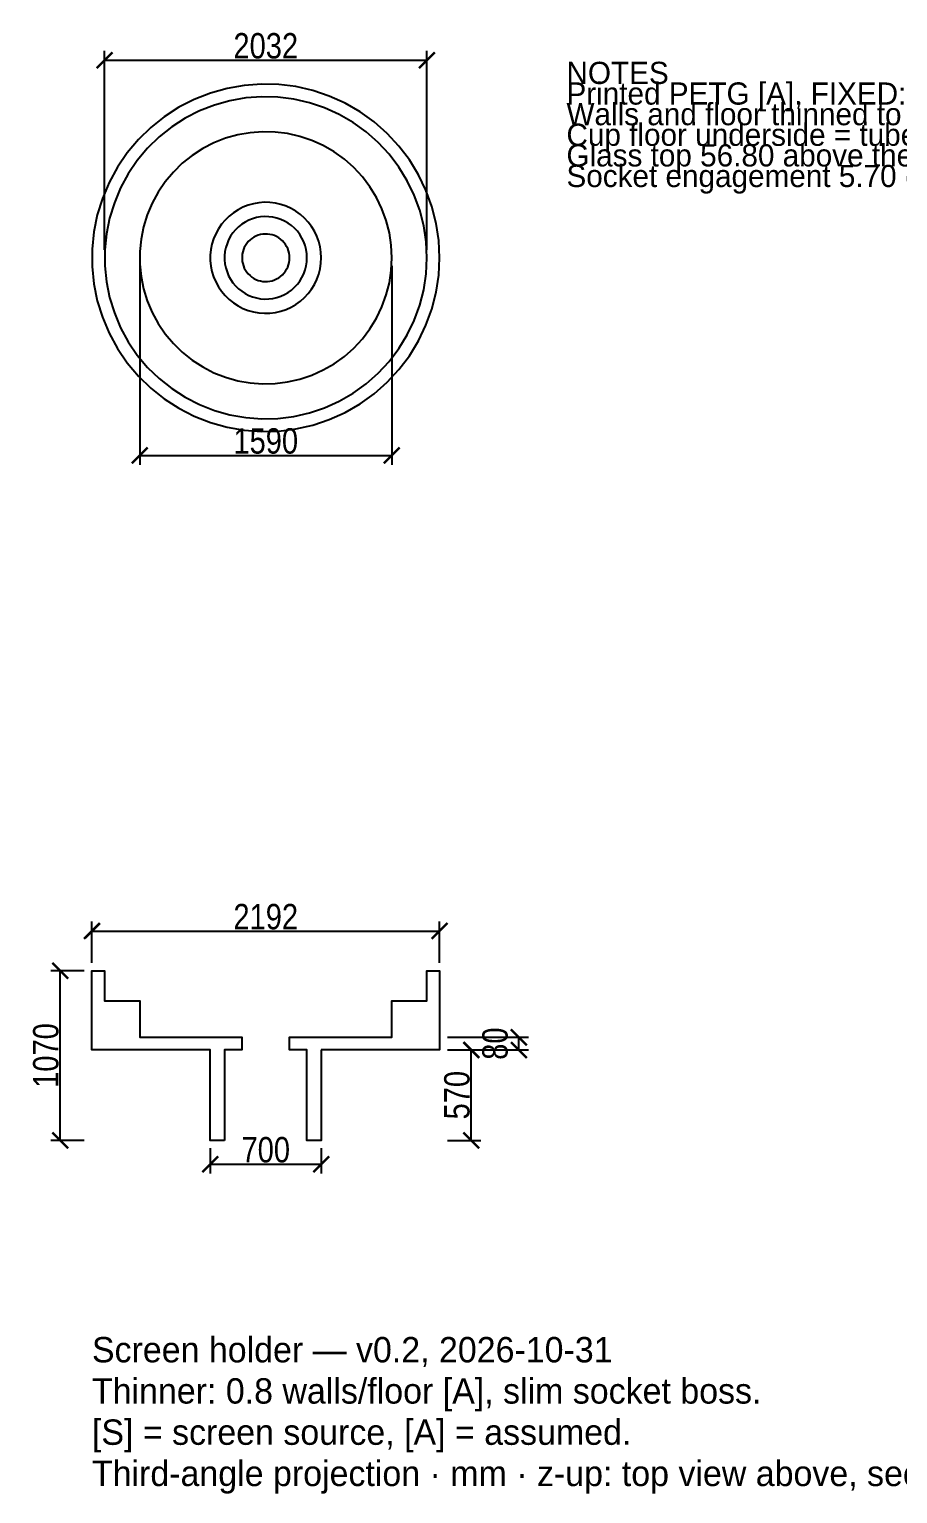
# Model space of a CAD drawing. Header units: millimetres. Extents: x -15 to 95, y 24 to 116.
# Drawn here: x -14.9 to 39.8, y 23.8 to 116.2 of the extents above; entities that cross this region are included whole.
import ezdxf

# ---------------------------------------------------------------- set-up
doc = ezdxf.new("R2010")
doc.units = ezdxf.units.MM
doc.linetypes.add('DASHED', pattern=[1.524, 1.27, -0.254])
for name, color, linetype in [('DIMS', 3, 'CONTINUOUS'), ('HIDDEN', 8, 'DASHED'), ('TEXT', 7, 'CONTINUOUS'), ('VISIBLE', 7, 'CONTINUOUS')]:
    doc.layers.add(name, color=color, linetype=linetype)
doc.styles.add('OpenSansCondensed-Light', font='OpenSansCondensed-Light.ttf')
doc.dimstyles.new('EZDXF', dxfattribs={"dimtxt": 0.25, "dimasz": 0.175, "dimexe": 0.375, "dimexo": 0.125, "dimgap": 0.1, "dimtad": 1, "dimlfac": 100, "dimzin": 12, "dimdsep": 46, "dimtxsty": 'OpenSansCondensed-Light', "dimblk": 'ARCHTICK', "dimcen": 2.5, "dimazin": 3, "dimtfac": 0.5, "dimtmove": 2, "dimatfit": 3})

# ---------------------------------------------------------------- blocks, each defined once
blk = doc.blocks.new('_ARCHTICK')
at = {"color": 0, "linetype": 'BYBLOCK', "const_width": 0.15}
blk.add_lwpolyline([(-0.5, -0.5), (0.5, 0.5)], dxfattribs=at)

msp = doc.modelspace()

# ---------------------------------------------------------------- linework, layer by layer
at = {"layer": 'HIDDEN'}
for points in [[(10.96, 101.75659), (10.90554, 102.84786), (10.74269, 103.92828), (10.47308, 104.98711), (10.09938, 106.01384), (9.62531, 106.99826), (9.05558, 107.93058), (8.39585, 108.80155), (7.65268, 109.60249), (6.83345, 110.32547), (5.94631, 110.96328), (5.00007, 111.50959), (4.00414, 111.95897), (2.96841, 112.30696), (1.90318, 112.55009), (0.81904, 112.68595), (-0.27324, 112.71319), (-1.36281, 112.63154), (-2.43883, 112.4418), (-3.49061, 112.14588), (-4.50771, 111.7467), (-5.48, 111.24823), (-6.39783, 110.65543), (-7.25208, 109.9742), (-8.03425, 109.21129), (-8.73657, 108.37429), (-9.35207, 107.47152), (-9.87462, 106.51196), (-10.29903, 105.50513), (-10.62109, 104.46105), (-10.83759, 103.3901), (-10.94638, 102.3029), (-10.94638, 101.21028), (-10.83759, 100.12309), (-10.62109, 99.05213), (-10.29903, 98.00805), (-9.87462, 97.00123), (-9.35207, 96.04166), (-8.73657, 95.1389), (-8.03425, 94.3019), (-7.25208, 93.53899), (-6.39783, 92.85775), (-5.48, 92.26496), (-4.50771, 91.76649), (-3.49061, 91.36731), (-2.43883, 91.07138), (-1.36281, 90.88165), (-0.27324, 90.8), (0.81904, 90.82724), (1.90318, 90.9631), (2.96841, 91.20623), (4.00414, 91.55422), (5.00007, 92.0036), (5.94631, 92.54991), (6.83345, 93.18772), (7.65268, 93.91069), (8.39585, 94.71164), (9.05558, 95.58261), (9.62531, 96.51493), (10.09938, 97.49935), (10.47308, 98.52608), (10.74269, 99.58491), (10.90554, 100.66533), (10.96, 101.75659)], [(10.16, 101.75659), (10.10951, 102.7682), (9.95855, 103.76976), (9.70862, 104.75131), (9.3622, 105.70309), (8.92273, 106.61565), (8.39459, 107.47993), (7.78301, 108.28732), (7.09409, 109.0298), (6.33466, 109.7), (5.51227, 110.29126), (4.6351, 110.79769), (3.71186, 111.21427), (2.75174, 111.53686), (1.76427, 111.76224), (0.75926, 111.88818), (-0.2533, 111.91344), (-1.26333, 111.83774), (-2.26081, 111.66186), (-3.23582, 111.38754), (-4.17868, 111.01749), (-5.08, 110.55541), (-5.93084, 110.00588), (-6.72273, 109.37437), (-7.44781, 108.66715), (-8.09887, 107.89125), (-8.66944, 107.05438), (-9.15384, 106.16485), (-9.54728, 105.23152), (-9.84583, 104.26365), (-10.04652, 103.27086), (-10.14737, 102.26303), (-10.14737, 101.25016), (-10.04652, 100.24232), (-9.84583, 99.24954), (-9.54728, 98.28167), (-9.15384, 97.34833), (-8.66944, 96.45881), (-8.09887, 95.62194), (-7.44781, 94.84604), (-6.72273, 94.13882), (-5.93084, 93.5073), (-5.08, 92.95778), (-4.17868, 92.49569), (-3.23582, 92.12565), (-2.26081, 91.85133), (-1.26333, 91.67544), (-0.2533, 91.59975), (0.75926, 91.625), (1.76427, 91.75095), (2.75174, 91.97633), (3.71186, 92.29892), (4.6351, 92.7155), (5.51227, 93.22193), (6.33466, 93.81319), (7.09409, 94.48339), (7.78301, 95.22587), (8.39459, 96.03326), (8.92273, 96.89753), (9.3622, 97.8101), (9.70862, 98.76188), (9.95855, 99.74343), (10.10951, 100.74498), (10.16, 101.75659)], [(7.95, 101.75659), (7.91049, 102.54816), (7.79237, 103.33186), (7.5968, 104.0999), (7.32574, 104.84465), (6.98186, 105.55871), (6.5686, 106.23499), (6.09005, 106.86675), (5.55098, 107.44773), (4.95674, 107.97215), (4.31324, 108.4348), (3.62687, 108.83107), (2.90446, 109.15704), (2.15318, 109.40946), (1.3805, 109.58582), (0.5941, 109.68436), (-0.1982, 109.70412), (-0.98853, 109.6449), (-1.76904, 109.50727), (-2.53197, 109.29262), (-3.26973, 109.00306), (-3.975, 108.6415), (-4.64076, 108.2115), (-5.2604, 107.71735), (-5.82776, 107.16397), (-6.3372, 106.55684), (-6.78366, 105.902), (-7.1627, 105.20597), (-7.47056, 104.47565), (-7.70416, 103.71831), (-7.86121, 102.94148), (-7.94012, 102.15287), (-7.94012, 101.36032), (-7.86121, 100.57171), (-7.70416, 99.79487), (-7.47056, 99.03753), (-7.1627, 98.30722), (-6.78366, 97.61118), (-6.3372, 96.95635), (-5.82776, 96.34922), (-5.2604, 95.79583), (-4.64076, 95.30169), (-3.975, 94.87169), (-3.26973, 94.51012), (-2.53197, 94.22057), (-1.76904, 94.00592), (-0.98853, 93.86829), (-0.1982, 93.80906), (0.5941, 93.82882), (1.3805, 93.92737), (2.15318, 94.10373), (2.90446, 94.35615), (3.62687, 94.68211), (4.31324, 95.07839), (4.95674, 95.54103), (5.55098, 96.06545), (6.09005, 96.64643), (6.5686, 97.2782), (6.98186, 97.95447), (7.32574, 98.66854), (7.5968, 99.41329), (7.79237, 100.18133), (7.91049, 100.96503), (7.95, 101.75659)], [(3.5, 101.75659), (3.48261, 102.10508), (3.4306, 102.4501), (3.3445, 102.78824), (3.22517, 103.11612), (3.07378, 103.43048), (2.89184, 103.72821), (2.68116, 104.00635), (2.44383, 104.26213), (2.18221, 104.493), (1.89891, 104.69668), (1.59674, 104.87114), (1.27869, 105.01465), (0.94794, 105.12578), (0.60777, 105.20342), (0.26156, 105.24681), (-0.08726, 105.25551), (-0.4352, 105.22943), (-0.77882, 105.16884), (-1.1147, 105.07434), (-1.4395, 104.94686), (-1.75, 104.78768), (-2.0431, 104.59838), (-2.3159, 104.38083), (-2.56568, 104.1372), (-2.78996, 103.86991), (-2.98652, 103.58162), (-3.15339, 103.27519), (-3.28892, 102.95366), (-3.39177, 102.62024), (-3.46091, 102.27824), (-3.49565, 101.93105), (-3.49565, 101.58213), (-3.46091, 101.23495), (-3.39177, 100.89294), (-3.28892, 100.55952), (-3.15339, 100.238), (-2.98652, 99.93157), (-2.78996, 99.64328), (-2.56568, 99.37599), (-2.3159, 99.13236), (-2.0431, 98.91481), (-1.75, 98.7255), (-1.4395, 98.56632), (-1.1147, 98.43885), (-0.77882, 98.34435), (-0.4352, 98.28376), (-0.08726, 98.25768), (0.26156, 98.26638), (0.60777, 98.30977), (0.94794, 98.38741), (1.27869, 98.49854), (1.59674, 98.64204), (1.89891, 98.8165), (2.18221, 99.02018), (2.44383, 99.25106), (2.68116, 99.50684), (2.89184, 99.78497), (3.07378, 100.0827), (3.22517, 100.39707), (3.3445, 100.72495), (3.4306, 101.06308), (3.48261, 101.40811), (3.5, 101.75659)], [(3.5, 101.75659), (3.48261, 102.10508), (3.4306, 102.4501), (3.3445, 102.78824), (3.22517, 103.11612), (3.07378, 103.43048), (2.89184, 103.72821), (2.68116, 104.00635), (2.44383, 104.26213), (2.18221, 104.493), (1.89891, 104.69668), (1.59674, 104.87114), (1.27869, 105.01465), (0.94794, 105.12578), (0.60777, 105.20342), (0.26156, 105.24681), (-0.08726, 105.25551), (-0.4352, 105.22943), (-0.77882, 105.16884), (-1.1147, 105.07434), (-1.4395, 104.94686), (-1.75, 104.78768), (-2.0431, 104.59838), (-2.3159, 104.38083), (-2.56568, 104.1372), (-2.78996, 103.86991), (-2.98652, 103.58162), (-3.15339, 103.27519), (-3.28892, 102.95366), (-3.39177, 102.62024), (-3.46091, 102.27824), (-3.49565, 101.93105), (-3.49565, 101.58213), (-3.46091, 101.23495), (-3.39177, 100.89294), (-3.28892, 100.55952), (-3.15339, 100.238), (-2.98652, 99.93157), (-2.78996, 99.64328), (-2.56568, 99.37599), (-2.3159, 99.13236), (-2.0431, 98.91481), (-1.75, 98.7255), (-1.4395, 98.56632), (-1.1147, 98.43885), (-0.77882, 98.34435), (-0.4352, 98.28376), (-0.08726, 98.25768), (0.26156, 98.26638), (0.60777, 98.30977), (0.94794, 98.38741), (1.27869, 98.49854), (1.59674, 98.64204), (1.89891, 98.8165), (2.18221, 99.02018), (2.44383, 99.25106), (2.68116, 99.50684), (2.89184, 99.78497), (3.07378, 100.0827), (3.22517, 100.39707), (3.3445, 100.72495), (3.4306, 101.06308), (3.48261, 101.40811), (3.5, 101.75659)], [(2.6, 101.75659), (2.58708, 102.01547), (2.54845, 102.27177), (2.48449, 102.52296), (2.39584, 102.76652), (2.28338, 103.00005), (2.14822, 103.22123), (1.99172, 103.42784), (1.81542, 103.61785), (1.62107, 103.78936), (1.41062, 103.94066), (1.18615, 104.07026), (0.94989, 104.17687), (0.70419, 104.25942), (0.45149, 104.31709), (0.1943, 104.34932), (-0.06482, 104.35579), (-0.32329, 104.33642), (-0.57855, 104.29141), (-0.82807, 104.2212), (-1.06935, 104.12651), (-1.3, 104.00826), (-1.51773, 103.86763), (-1.72038, 103.70602), (-1.90593, 103.52504), (-2.07254, 103.32648), (-2.21856, 103.11232), (-2.34252, 102.88469), (-2.4432, 102.64585), (-2.5196, 102.39816), (-2.57096, 102.1441), (-2.59677, 101.88619), (-2.59677, 101.62699), (-2.57096, 101.36908), (-2.5196, 101.11502), (-2.4432, 100.86734), (-2.34252, 100.6285), (-2.21856, 100.40086), (-2.07254, 100.1867), (-1.90593, 99.98814), (-1.72038, 99.80716), (-1.51773, 99.64555), (-1.3, 99.50493), (-1.06935, 99.38668), (-0.82807, 99.29198), (-0.57855, 99.22178), (-0.32329, 99.17677), (-0.06482, 99.1574), (0.1943, 99.16386), (0.45149, 99.19609), (0.70419, 99.25377), (0.94989, 99.33632), (1.18615, 99.44293), (1.41062, 99.57253), (1.62107, 99.72383), (1.81542, 99.89534), (1.99172, 100.08535), (2.14822, 100.29196), (2.28338, 100.51313), (2.39584, 100.74666), (2.48449, 100.99023), (2.54845, 101.24141), (2.58708, 101.49772), (2.6, 101.75659)], [(2.6, 101.75659), (2.58708, 102.01547), (2.54845, 102.27177), (2.48449, 102.52296), (2.39584, 102.76652), (2.28338, 103.00005), (2.14822, 103.22123), (1.99172, 103.42784), (1.81542, 103.61785), (1.62107, 103.78936), (1.41062, 103.94066), (1.18615, 104.07026), (0.94989, 104.17687), (0.70419, 104.25942), (0.45149, 104.31709), (0.1943, 104.34932), (-0.06482, 104.35579), (-0.32329, 104.33642), (-0.57855, 104.29141), (-0.82807, 104.2212), (-1.06935, 104.12651), (-1.3, 104.00826), (-1.51773, 103.86763), (-1.72038, 103.70602), (-1.90593, 103.52504), (-2.07254, 103.32648), (-2.21856, 103.11232), (-2.34252, 102.88469), (-2.4432, 102.64585), (-2.5196, 102.39816), (-2.57096, 102.1441), (-2.59677, 101.88619), (-2.59677, 101.62699), (-2.57096, 101.36908), (-2.5196, 101.11502), (-2.4432, 100.86734), (-2.34252, 100.6285), (-2.21856, 100.40086), (-2.07254, 100.1867), (-1.90593, 99.98814), (-1.72038, 99.80716), (-1.51773, 99.64555), (-1.3, 99.50493), (-1.06935, 99.38668), (-0.82807, 99.29198), (-0.57855, 99.22178), (-0.32329, 99.17677), (-0.06482, 99.1574), (0.1943, 99.16386), (0.45149, 99.19609), (0.70419, 99.25377), (0.94989, 99.33632), (1.18615, 99.44293), (1.41062, 99.57253), (1.62107, 99.72383), (1.81542, 99.89534), (1.99172, 100.08535), (2.14822, 100.29196), (2.28338, 100.51313), (2.39584, 100.74666), (2.48449, 100.99023), (2.54845, 101.24141), (2.58708, 101.49772), (2.6, 101.75659)], [(1.5, 101.75659), (1.49255, 101.90595), (1.47026, 102.05381), (1.43336, 102.19873), (1.38221, 102.33925), (1.31733, 102.47397), (1.23936, 102.60157), (1.14907, 102.72077), (1.04736, 102.83039), (0.93523, 102.92934), (0.81382, 103.01663), (0.68432, 103.0914), (0.54801, 103.1529), (0.40626, 103.20053), (0.26047, 103.23381), (0.1121, 103.2524), (-0.0374, 103.25613), (-0.18652, 103.24495), (-0.33378, 103.21899), (-0.47773, 103.17848), (-0.61693, 103.12385), (-0.75, 103.05563), (-0.87562, 102.9745), (-0.99253, 102.88127), (-1.09958, 102.77685), (-1.1957, 102.6623), (-1.27994, 102.53875), (-1.35145, 102.40742), (-1.40954, 102.26962), (-1.45362, 102.12673), (-1.48325, 101.98016), (-1.49814, 101.83136), (-1.49814, 101.68182), (-1.48325, 101.53303), (-1.45362, 101.38646), (-1.40954, 101.24356), (-1.35145, 101.10577), (-1.27994, 100.97444), (-1.1957, 100.85089), (-1.09958, 100.73633), (-0.99253, 100.63192), (-0.87562, 100.53869), (-0.75, 100.45756), (-0.61693, 100.38933), (-0.47773, 100.3347), (-0.33378, 100.2942), (-0.18652, 100.26823), (-0.0374, 100.25706), (0.1121, 100.26079), (0.26047, 100.27938), (0.40626, 100.31266), (0.54801, 100.36028), (0.68432, 100.42179), (0.81382, 100.49655), (0.93523, 100.58385), (1.04736, 100.68279), (1.14907, 100.79241), (1.23936, 100.91161), (1.31733, 101.03921), (1.38221, 101.17394), (1.43336, 101.31446), (1.47026, 101.45937), (1.49255, 101.60724), (1.5, 101.75659)]]:
    msp.add_lwpolyline(points, dxfattribs=at)
at = {"layer": 'VISIBLE'}
for points in [[(10.96, 101.75659), (10.90554, 102.84786), (10.74269, 103.92828), (10.47308, 104.98711), (10.09938, 106.01384), (9.62531, 106.99826), (9.05558, 107.93058), (8.39585, 108.80155), (7.65268, 109.60249), (6.83345, 110.32547), (5.94631, 110.96328), (5.00007, 111.50959), (4.00414, 111.95897), (2.96841, 112.30696), (1.90318, 112.55009), (0.81904, 112.68595), (-0.27324, 112.71319), (-1.36281, 112.63154), (-2.43883, 112.4418), (-3.49061, 112.14588), (-4.50771, 111.7467), (-5.48, 111.24823), (-6.39783, 110.65543), (-7.25208, 109.9742), (-8.03425, 109.21129), (-8.73657, 108.37429), (-9.35207, 107.47152), (-9.87462, 106.51196), (-10.29903, 105.50513), (-10.62109, 104.46105), (-10.83759, 103.3901), (-10.94638, 102.3029), (-10.94638, 101.21028), (-10.83759, 100.12309), (-10.62109, 99.05213), (-10.29903, 98.00805), (-9.87462, 97.00123), (-9.35207, 96.04166), (-8.73657, 95.1389), (-8.03425, 94.3019), (-7.25208, 93.53899), (-6.39783, 92.85775), (-5.48, 92.26496), (-4.50771, 91.76649), (-3.49061, 91.36731), (-2.43883, 91.07138), (-1.36281, 90.88165), (-0.27324, 90.8), (0.81904, 90.82724), (1.90318, 90.9631), (2.96841, 91.20623), (4.00414, 91.55422), (5.00007, 92.0036), (5.94631, 92.54991), (6.83345, 93.18772), (7.65268, 93.91069), (8.39585, 94.71164), (9.05558, 95.58261), (9.62531, 96.51493), (10.09938, 97.49935), (10.47308, 98.52608), (10.74269, 99.58491), (10.90554, 100.66533), (10.96, 101.75659)], [(10.16, 101.75659), (10.10951, 102.7682), (9.95855, 103.76976), (9.70862, 104.75131), (9.3622, 105.70309), (8.92273, 106.61565), (8.39459, 107.47993), (7.78301, 108.28732), (7.09409, 109.0298), (6.33466, 109.7), (5.51227, 110.29126), (4.6351, 110.79769), (3.71186, 111.21427), (2.75174, 111.53686), (1.76427, 111.76224), (0.75926, 111.88818), (-0.2533, 111.91344), (-1.26333, 111.83774), (-2.26081, 111.66186), (-3.23582, 111.38754), (-4.17868, 111.01749), (-5.08, 110.55541), (-5.93084, 110.00588), (-6.72273, 109.37437), (-7.44781, 108.66715), (-8.09887, 107.89125), (-8.66944, 107.05438), (-9.15384, 106.16485), (-9.54728, 105.23152), (-9.84583, 104.26365), (-10.04652, 103.27086), (-10.14737, 102.26303), (-10.14737, 101.25016), (-10.04652, 100.24232), (-9.84583, 99.24954), (-9.54728, 98.28167), (-9.15384, 97.34833), (-8.66944, 96.45881), (-8.09887, 95.62194), (-7.44781, 94.84604), (-6.72273, 94.13882), (-5.93084, 93.5073), (-5.08, 92.95778), (-4.17868, 92.49569), (-3.23582, 92.12565), (-2.26081, 91.85133), (-1.26333, 91.67544), (-0.2533, 91.59975), (0.75926, 91.625), (1.76427, 91.75095), (2.75174, 91.97633), (3.71186, 92.29892), (4.6351, 92.7155), (5.51227, 93.22193), (6.33466, 93.81319), (7.09409, 94.48339), (7.78301, 95.22587), (8.39459, 96.03326), (8.92273, 96.89753), (9.3622, 97.8101), (9.70862, 98.76188), (9.95855, 99.74343), (10.10951, 100.74498), (10.16, 101.75659)], [(7.95, 101.75659), (7.91049, 102.54816), (7.79237, 103.33186), (7.5968, 104.0999), (7.32574, 104.84465), (6.98186, 105.55871), (6.5686, 106.23499), (6.09005, 106.86675), (5.55098, 107.44773), (4.95674, 107.97215), (4.31324, 108.4348), (3.62687, 108.83107), (2.90446, 109.15704), (2.15318, 109.40946), (1.3805, 109.58582), (0.5941, 109.68436), (-0.1982, 109.70412), (-0.98853, 109.6449), (-1.76904, 109.50727), (-2.53197, 109.29262), (-3.26973, 109.00306), (-3.975, 108.6415), (-4.64076, 108.2115), (-5.2604, 107.71735), (-5.82776, 107.16397), (-6.3372, 106.55684), (-6.78366, 105.902), (-7.1627, 105.20597), (-7.47056, 104.47565), (-7.70416, 103.71831), (-7.86121, 102.94148), (-7.94012, 102.15287), (-7.94012, 101.36032), (-7.86121, 100.57171), (-7.70416, 99.79487), (-7.47056, 99.03753), (-7.1627, 98.30722), (-6.78366, 97.61118), (-6.3372, 96.95635), (-5.82776, 96.34922), (-5.2604, 95.79583), (-4.64076, 95.30169), (-3.975, 94.87169), (-3.26973, 94.51012), (-2.53197, 94.22057), (-1.76904, 94.00592), (-0.98853, 93.86829), (-0.1982, 93.80906), (0.5941, 93.82882), (1.3805, 93.92737), (2.15318, 94.10373), (2.90446, 94.35615), (3.62687, 94.68211), (4.31324, 95.07839), (4.95674, 95.54103), (5.55098, 96.06545), (6.09005, 96.64643), (6.5686, 97.2782), (6.98186, 97.95447), (7.32574, 98.66854), (7.5968, 99.41329), (7.79237, 100.18133), (7.91049, 100.96503), (7.95, 101.75659)], [(1.5, 101.75659), (1.49255, 101.90595), (1.47026, 102.05381), (1.43336, 102.19873), (1.38221, 102.33925), (1.31733, 102.47397), (1.23936, 102.60157), (1.14907, 102.72077), (1.04736, 102.83039), (0.93523, 102.92934), (0.81382, 103.01663), (0.68432, 103.0914), (0.54801, 103.1529), (0.40626, 103.20053), (0.26047, 103.23381), (0.1121, 103.2524), (-0.0374, 103.25613), (-0.18652, 103.24495), (-0.33378, 103.21899), (-0.47773, 103.17848), (-0.61693, 103.12385), (-0.75, 103.05563), (-0.87562, 102.9745), (-0.99253, 102.88127), (-1.09958, 102.77685), (-1.1957, 102.6623), (-1.27994, 102.53875), (-1.35145, 102.40742), (-1.40954, 102.26962), (-1.45362, 102.12673), (-1.48325, 101.98016), (-1.49814, 101.83136), (-1.49814, 101.68182), (-1.48325, 101.53303), (-1.45362, 101.38646), (-1.40954, 101.24356), (-1.35145, 101.10577), (-1.27994, 100.97444), (-1.1957, 100.85089), (-1.09958, 100.73633), (-0.99253, 100.63192), (-0.87562, 100.53869), (-0.75, 100.45756), (-0.61693, 100.38933), (-0.47773, 100.3347), (-0.33378, 100.2942), (-0.18652, 100.26823), (-0.0374, 100.25706), (0.1121, 100.26079), (0.26047, 100.27938), (0.40626, 100.31266), (0.54801, 100.36028), (0.68432, 100.42179), (0.81382, 100.49655), (0.93523, 100.58385), (1.04736, 100.68279), (1.14907, 100.79241), (1.23936, 100.91161), (1.31733, 101.03921), (1.38221, 101.17394), (1.43336, 101.31446), (1.47026, 101.45937), (1.49255, 101.60724), (1.5, 101.75659)], [(-2.6, 46.1), (-3.5, 46.1), (-3.5, 51.8), (-10.96, 51.8), (-10.96, 56.8), (-10.16, 56.8), (-10.16, 54.9), (-7.95, 54.9), (-7.95, 52.6), (-1.5, 52.6), (-1.5, 51.8), (-2.6, 51.8), (-2.6, 46.1)], [(3.5, 51.8), (3.5, 46.1), (2.6, 46.1), (2.6, 51.8), (1.5, 51.8), (1.5, 52.6), (7.95, 52.6), (7.95, 54.9), (10.16, 54.9), (10.16, 56.8), (10.96, 56.8), (10.96, 51.8), (3.5, 51.8)]]:
    msp.add_lwpolyline(points, dxfattribs=at)

# ---------------------------------------------------------------- texts
at = {"layer": 'TEXT'}
for s, height, p in [('NOTES', 1.4, (18.96, 112.71659)), ('Printed PETG [A], FIXED: bonded on the brass tube top (Ø5.2 glue socket, 0.1 per side [A])', 1.4, (18.96, 111.41659)), ('Walls and floor thinned to 0.8 [A] (v0.1: 1.0); the solid socket block is now a Ø7.0 boss', 1.4, (18.96, 110.11659)), ('Cup floor underside = tube v0.2 top 51.80; boss bottom 46.10 = control dial + 0.3 [A]', 1.4, (18.96, 108.81659)), ('Glass top 56.80 above the PCB front (v0.7: 58.80); Ø3 wire passage through the floor', 1.4, (18.96, 107.51659)), ('Socket engagement 5.70 (v0.1 spec 6.0 [A]) [check]', 1.4, (18.96, 106.21659)), ('Screen holder — v0.2, 2026-10-31', 1.6, (-10.96, 32.1)), ('Thinner: 0.8 walls/floor [A], slim socket boss.', 1.6, (-10.96, 29.5)), ('[S] = screen source, [A] = assumed.', 1.6, (-10.96, 26.9)), ('Third-angle projection · mm · z-up: top view above, section A-A front', 1.6, (-10.96, 24.3))]:
    msp.add_text(s, height=height, dxfattribs=at).set_placement(p)

# ---------------------------------------------------------------- dimensions: what is measured, and where the dimension line sits
at = {"layer": 'DIMS'}
for base, p1, p2 in [((-10.16, 114.21659), (-10.16, 101.75659), (10.16, 101.75659)), ((-7.95, 89.29659), (-7.95, 101.75659), (7.95, 101.75659)), ((-10.96, 59.3), (-10.96, 56.8), (10.96, 56.8)), ((-3.5, 44.6), (-3.5, 46.1), (3.5, 46.1))]:
    msp.add_linear_dim(base=base, p1=p1, p2=p2, dimstyle='EZDXF', override={"dimtxt": 1.6, "dimasz": 1, "dimexe": 0.6, "dimexo": 0.5, "dimdec": 2}, dxfattribs=at).render()
for base, p1, p2 in [((-12.96, 46.1), (-10.96, 46.1), (-10.96, 56.8)), ((15.96, 51.8), (10.96, 51.8), (10.96, 52.6)), ((12.96, 46.1), (10.96, 46.1), (10.96, 51.8))]:
    msp.add_linear_dim(base=base, p1=p1, p2=p2, angle=90, dimstyle='EZDXF', override={"dimtxt": 1.6, "dimasz": 1, "dimexe": 0.6, "dimexo": 0.5, "dimdec": 2}, dxfattribs=at).render()

doc.saveas('drawing.dxf')
